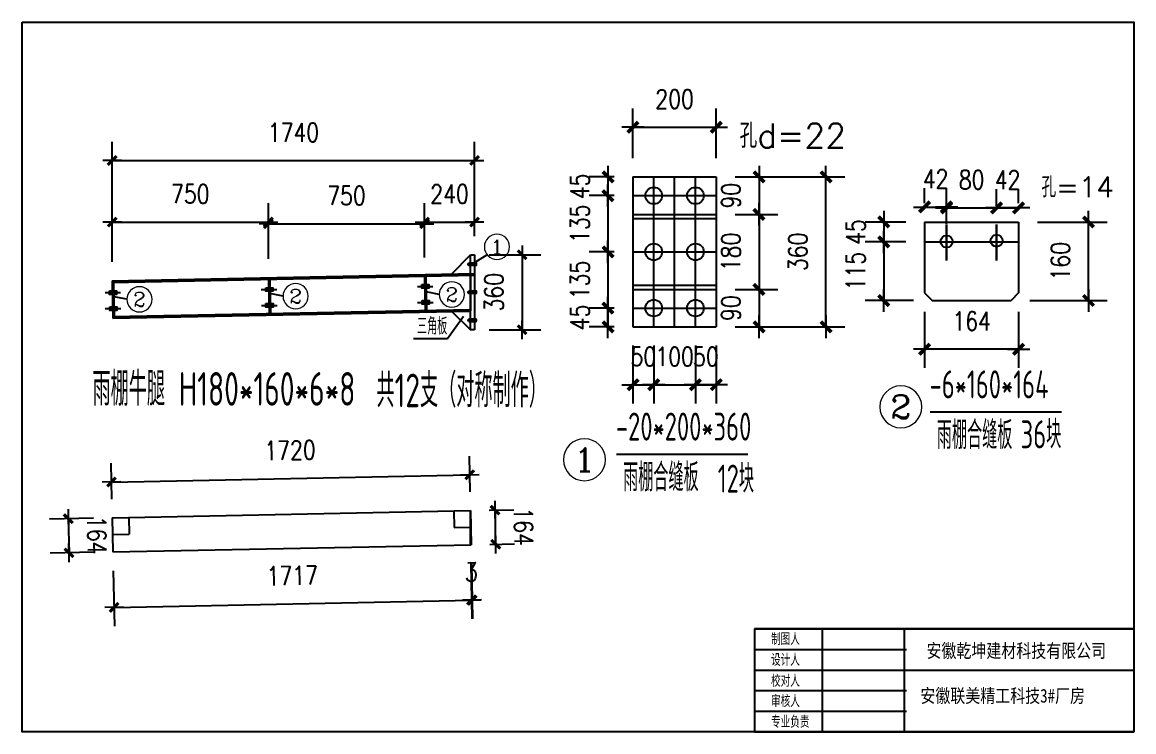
# Model space of a CAD drawing. Header units: millimetres. Extents: x 1471994 to 4527627, y -5186613 to -1927582.
# Drawn here: x 1512638 to 1517975, y -1997774 to -1994366 of the extents above; entities that cross this region are included whole.
import ezdxf
from ezdxf.enums import TextEntityAlignment as Align

# ---------------------------------------------------------------- set-up
doc = ezdxf.new("R2010")
doc.units = ezdxf.units.MM
doc.header["$LTSCALE"] = 1000
doc.header["$PDMODE"] = 34
doc.linetypes.add('CENTER', pattern=[50.8, 31.75, -6.35, 6.35, -6.35])
doc.layers.add('轴线层', color=1, linetype='CENTER', lineweight=15)
doc.layers.add('钢架', color=7, linetype='Continuous', lineweight=25)
doc.styles.add('COMPLEX', font='COMPLEX')
doc.styles.add('DIM_FONT', font='simplex.shx', dxfattribs={"width": 0.8, "bigfont": 'hztxt.shx'})
doc.styles.add('hz', font='gbenor.shx', dxfattribs={"width": 0.75, "height": 100, "bigfont": 'gbcbig.shx'})
doc.styles.get("Standard").update_dxf_attribs({"font": 'txt', "bigfont": 'gbcbig.shx'})
doc.styles.add('图框', font='')
doc.styles.get('图框').set_extended_font_data('SimSun')
doc.dimstyles.new('WGH(1)', dxfattribs={"dimscale": 1.2, "dimtxt": 100, "dimasz": 0.5, "dimexe": 75, "dimexo": 75, "dimgap": 75, "dimtad": 1, "dimdec": 0, "dimzin": 0, "dimdsep": 46, "dimtxsty": 'DIM_FONT', "dimblk1": '_DIMX', "dimblk2": '_DIMX', "dimsah": 1, "dimcen": 0.09, "dimclrd": 3, "dimclre": 3, "dimclrt": 7, "dimadec": 0, "dimazin": 0, "dimtfac": 1, "dimtdec": 0, "dimtix": 1, "dimtmove": 2, "dimatfit": 3, "dimldrblk": '_DIMX', "dimfxl": 1, "dimtolj": 1, "dimtzin": 0, "dimarcsym": 0})
doc.dimstyles.new('WGH(2)', dxfattribs={"dimscale": 1.2, "dimtxt": 100, "dimasz": 0.5, "dimexe": 75, "dimexo": 75, "dimgap": 75, "dimtad": 1, "dimdec": 0, "dimlfac": 0.5, "dimzin": 0, "dimdsep": 46, "dimtxsty": 'DIM_FONT', "dimblk1": '_DIMX', "dimblk2": '_DIMX', "dimsah": 1, "dimcen": 0.09, "dimclrd": 3, "dimclre": 3, "dimclrt": 7, "dimadec": 0, "dimazin": 0, "dimtfac": 1, "dimtdec": 0, "dimtix": 1, "dimtmove": 2, "dimatfit": 3, "dimldrblk": '_DIMX', "dimfxl": 1, "dimtolj": 1, "dimtzin": 0, "dimarcsym": 0})
doc.dimstyles.new('WGH(3)', dxfattribs={"dimscale": 1.2, "dimtxt": 100, "dimasz": 0.3, "dimexe": 75, "dimexo": 75, "dimgap": 75, "dimtad": 1, "dimdec": 0, "dimlfac": 0.333333, "dimzin": 0, "dimdsep": 46, "dimtxsty": 'DIM_FONT', "dimblk1": '_DIMX', "dimblk2": '_DIMX', "dimsah": 1, "dimcen": 0.09, "dimclrd": 3, "dimclre": 3, "dimclrt": 7, "dimazin": 0, "dimtfac": 1, "dimtdec": 0, "dimtix": 1, "dimtmove": 2, "dimatfit": 3, "dimldrblk": '_DIMX', "dimfxl": 1, "dimtolj": 1, "dimtzin": 0, "dimarcsym": 0})

# ---------------------------------------------------------------- blocks, each defined once
blk = doc.blocks.new('_DIMX')
blk.add_line((-150, 0), (150, 0))
at = {"const_width": 50}
blk.add_lwpolyline([(-70, -70), (70, 70)], dxfattribs=at)
blk = doc.blocks.new('*D1068')
at = {"color": 3, "lineweight": -2}
for p, q in [((1515480.8, -1995109.3), (1515360.8, -1995109.3)), ((1515450.8, -1995109), (1515450.8, -1995108.6)), ((1515450.8, -1995109.3), (1515450.8, -1995199.3)), ((1515480.8, -1995199.3), (1515360.8, -1995199.3)), ((1515450.8, -1995199.7), (1515450.8, -1995200))]:
    blk.add_line(p, q, dxfattribs=at)
at = {"layer": 'Defpoints', "color": 0}
for p in [(1515570.8, -1995109.3), (1515450.8, -1995199.3), (1515570.8, -1995199.3)]:
    blk.add_point(p, dxfattribs=at)
at = {"color": 3, "lineweight": -2, "xscale": 0.36, "yscale": 0.36, "zscale": 0.36}
for p, rotation in [((1515450.8, -1995109.3), 270), ((1515450.8, -1995199.3), 90)]:
    blk.add_blockref('_DIMX', p, dxfattribs=dict(at, rotation=rotation))
at = {"color": 7, "insert": (1515315.8, -1995154.3), "char_height": 90, "attachment_point": 5, "rotation": 90, "style": 'DIM_FONT'}
blk.add_mtext('\\A1;45', dxfattribs=at)
blk = doc.blocks.new('*D1069')
at = {"color": 3, "lineweight": -2}
for p, q in [((1515480.8, -1995199.3), (1515360.8, -1995199.3)), ((1515450.8, -1995199), (1515450.8, -1995198.6)), ((1515450.8, -1995199.3), (1515450.8, -1995469.3)), ((1515480.8, -1995469.3), (1515360.8, -1995469.3)), ((1515450.8, -1995469.7), (1515450.8, -1995470))]:
    blk.add_line(p, q, dxfattribs=at)
at = {"layer": 'Defpoints', "color": 0}
for p in [(1515570.8, -1995199.3), (1515450.8, -1995469.3), (1515570.8, -1995469.3)]:
    blk.add_point(p, dxfattribs=at)
at = {"color": 3, "lineweight": -2, "xscale": 0.36, "yscale": 0.36, "zscale": 0.36}
for p, rotation in [((1515450.8, -1995199.3), 270), ((1515450.8, -1995469.3), 90)]:
    blk.add_blockref('_DIMX', p, dxfattribs=dict(at, rotation=rotation))
at = {"color": 7, "insert": (1515315.8, -1995334.3), "char_height": 90, "attachment_point": 5, "rotation": 90, "style": 'DIM_FONT'}
blk.add_mtext('\\A1;135', dxfattribs=at)
blk = doc.blocks.new('*D1070')
at = {"color": 3, "lineweight": -2}
for p, q in [((1515480.8, -1995469.3), (1515360.8, -1995469.3)), ((1515450.8, -1995469), (1515450.8, -1995468.6)), ((1515450.8, -1995469.3), (1515450.8, -1995739.3)), ((1515480.8, -1995739.3), (1515360.8, -1995739.3)), ((1515450.8, -1995739.7), (1515450.8, -1995740))]:
    blk.add_line(p, q, dxfattribs=at)
at = {"layer": 'Defpoints', "color": 0}
for p in [(1515570.8, -1995469.3), (1515450.8, -1995739.3), (1515570.8, -1995739.3)]:
    blk.add_point(p, dxfattribs=at)
at = {"color": 3, "lineweight": -2, "xscale": 0.36, "yscale": 0.36, "zscale": 0.36}
for p, rotation in [((1515450.8, -1995469.3), 270), ((1515450.8, -1995739.3), 90)]:
    blk.add_blockref('_DIMX', p, dxfattribs=dict(at, rotation=rotation))
at = {"color": 7, "insert": (1515315.8, -1995604.3), "char_height": 90, "attachment_point": 5, "rotation": 90, "style": 'DIM_FONT'}
blk.add_mtext('\\A1;135', dxfattribs=at)
blk = doc.blocks.new('*D1071')
at = {"color": 3, "lineweight": -2}
for p, q in [((1515480.8, -1995739.3), (1515360.8, -1995739.3)), ((1515450.8, -1995739), (1515450.8, -1995738.6)), ((1515450.8, -1995739.3), (1515450.8, -1995829.3)), ((1515480.8, -1995829.3), (1515360.8, -1995829.3)), ((1515450.8, -1995829.7), (1515450.8, -1995830))]:
    blk.add_line(p, q, dxfattribs=at)
at = {"layer": 'Defpoints', "color": 0}
for p in [(1515570.8, -1995739.3), (1515450.8, -1995829.3), (1515570.8, -1995829.3)]:
    blk.add_point(p, dxfattribs=at)
at = {"color": 3, "lineweight": -2, "xscale": 0.36, "yscale": 0.36, "zscale": 0.36}
for p, rotation in [((1515450.8, -1995739.3), 270), ((1515450.8, -1995829.3), 90)]:
    blk.add_blockref('_DIMX', p, dxfattribs=dict(at, rotation=rotation))
at = {"color": 7, "insert": (1515315.8, -1995784.3), "char_height": 90, "attachment_point": 5, "rotation": 90, "style": 'DIM_FONT'}
blk.add_mtext('\\A1;45', dxfattribs=at)
blk = doc.blocks.new('*D1072')
at = {"color": 3, "lineweight": -2}
for p, q in [((1516060.8, -1995109.3), (1516266, -1995109.3)), ((1516176, -1995109), (1516176, -1995108.6)), ((1516176, -1995109.3), (1516176, -1995289.3)), ((1516060.8, -1995289.3), (1516266, -1995289.3)), ((1516176, -1995289.7), (1516176, -1995290))]:
    blk.add_line(p, q, dxfattribs=at)
at = {"layer": 'Defpoints', "color": 0}
for p in [(1515970.8, -1995109.3), (1515970.8, -1995289.3), (1516176, -1995289.3)]:
    blk.add_point(p, dxfattribs=at)
at = {"color": 3, "lineweight": -2, "xscale": 0.36, "yscale": 0.36, "zscale": 0.36}
for p, rotation in [((1516176, -1995109.3), 270), ((1516176, -1995289.3), 90)]:
    blk.add_blockref('_DIMX', p, dxfattribs=dict(at, rotation=rotation))
at = {"color": 7, "insert": (1516041, -1995199.3), "char_height": 90, "attachment_point": 5, "rotation": 90, "style": 'DIM_FONT'}
blk.add_mtext('\\A1;90', dxfattribs=at)
blk = doc.blocks.new('*D1073')
at = {"color": 3, "lineweight": -2}
for p, q in [((1516060.8, -1995289.3), (1516266, -1995289.3)), ((1516176, -1995289.7), (1516176, -1995649)), ((1516060.8, -1995649.3), (1516266, -1995649.3))]:
    blk.add_line(p, q, dxfattribs=at)
at = {"layer": 'Defpoints', "color": 0}
for p in [(1515970.8, -1995289.3), (1515970.8, -1995649.3), (1516176, -1995649.3)]:
    blk.add_point(p, dxfattribs=at)
at = {"color": 3, "lineweight": -2, "xscale": 0.36, "yscale": 0.36, "zscale": 0.36}
for p, rotation in [((1516176, -1995289.3), 90), ((1516176, -1995649.3), 270)]:
    blk.add_blockref('_DIMX', p, dxfattribs=dict(at, rotation=rotation))
at = {"color": 7, "insert": (1516041, -1995469.3), "char_height": 90, "attachment_point": 5, "rotation": 90, "style": 'DIM_FONT'}
blk.add_mtext('\\A1;180', dxfattribs=at)
blk = doc.blocks.new('*D1074')
at = {"color": 3, "lineweight": -2}
for p, q in [((1516060.8, -1995649.3), (1516266, -1995649.3)), ((1516176, -1995649), (1516176, -1995648.6)), ((1516176, -1995649.3), (1516176, -1995829.3)), ((1516060.8, -1995829.3), (1516266, -1995829.3)), ((1516176, -1995829.7), (1516176, -1995830))]:
    blk.add_line(p, q, dxfattribs=at)
at = {"layer": 'Defpoints', "color": 0}
for p in [(1515970.8, -1995649.3), (1515970.8, -1995829.3), (1516176, -1995829.3)]:
    blk.add_point(p, dxfattribs=at)
at = {"color": 3, "lineweight": -2, "xscale": 0.36, "yscale": 0.36, "zscale": 0.36}
for p, rotation in [((1516176, -1995649.3), 270), ((1516176, -1995829.3), 90)]:
    blk.add_blockref('_DIMX', p, dxfattribs=dict(at, rotation=rotation))
at = {"color": 7, "insert": (1516041, -1995739.3), "char_height": 90, "attachment_point": 5, "rotation": 90, "style": 'DIM_FONT'}
blk.add_mtext('\\A1;90', dxfattribs=at)
blk = doc.blocks.new('*D1075')
at = {"color": 3, "lineweight": -2}
for p, q in [((1516060.8, -1995109.3), (1516587.6, -1995109.3)), ((1516497.6, -1995829), (1516497.6, -1995109.7)), ((1516060.8, -1995829.3), (1516587.6, -1995829.3))]:
    blk.add_line(p, q, dxfattribs=at)
at = {"layer": 'Defpoints', "color": 0}
for p in [(1515970.8, -1995109.3), (1516497.6, -1995109.3), (1515970.8, -1995829.3)]:
    blk.add_point(p, dxfattribs=at)
at = {"color": 3, "lineweight": -2, "xscale": 0.36, "yscale": 0.36, "zscale": 0.36}
for p, rotation in [((1516497.6, -1995109.3), 90), ((1516497.6, -1995829.3), 270)]:
    blk.add_blockref('_DIMX', p, dxfattribs=dict(at, rotation=rotation))
at = {"color": 7, "insert": (1516362.6, -1995469.3), "char_height": 90, "attachment_point": 5, "rotation": 90, "style": 'DIM_FONT'}
blk.add_mtext('\\A1;360', dxfattribs=at)
blk = doc.blocks.new('*D1076')
at = {"color": 3, "lineweight": -2}
for p, q in [((1515570.8, -1995019.3), (1515570.8, -1994780.8)), ((1515970.8, -1995019.3), (1515970.8, -1994780.8)), ((1515571.1, -1994870.8), (1515970.4, -1994870.8))]:
    blk.add_line(p, q, dxfattribs=at)
at = {"layer": 'Defpoints', "color": 0}
for p in [(1515970.8, -1994870.8), (1515570.8, -1995109.3), (1515970.8, -1995109.3)]:
    blk.add_point(p, dxfattribs=at)
at = {"color": 3, "lineweight": -2, "xscale": 0.36, "yscale": 0.36, "zscale": 0.36, "rotation": 180}
blk.add_blockref('_DIMX', (1515570.8, -1994870.8), dxfattribs=at)
at = {"color": 3, "lineweight": -2, "xscale": 0.36, "yscale": 0.36, "zscale": 0.36}
blk.add_blockref('_DIMX', (1515970.8, -1994870.8), dxfattribs=at)
at = {"color": 7, "insert": (1515770.8, -1994735.8), "char_height": 90, "attachment_point": 5, "style": 'DIM_FONT'}
blk.add_mtext('\\A1;200', dxfattribs=at)
blk = doc.blocks.new('*D1077')
at = {"color": 3, "lineweight": -2}
for p, q in [((1515570.8, -1995919.3), (1515570.8, -1996197.2)), ((1515670.8, -1995919.3), (1515670.8, -1996197.2)), ((1515570.4, -1996107.2), (1515570, -1996107.2)), ((1515570.8, -1996107.2), (1515670.8, -1996107.2)), ((1515671.1, -1996107.2), (1515671.5, -1996107.2))]:
    blk.add_line(p, q, dxfattribs=at)
at = {"layer": 'Defpoints', "color": 0}
for p in [(1515570.8, -1995829.3), (1515670.8, -1995829.3), (1515670.8, -1996107.2)]:
    blk.add_point(p, dxfattribs=at)
at = {"color": 3, "lineweight": -2, "xscale": 0.36, "yscale": 0.36, "zscale": 0.36}
blk.add_blockref('_DIMX', (1515570.8, -1996107.2), dxfattribs=at)
at = {"color": 3, "lineweight": -2, "xscale": 0.36, "yscale": 0.36, "zscale": 0.36, "rotation": 180}
blk.add_blockref('_DIMX', (1515670.8, -1996107.2), dxfattribs=at)
at = {"color": 7, "insert": (1515620.8, -1995972.2), "char_height": 90, "attachment_point": 5, "style": 'DIM_FONT'}
blk.add_mtext('\\A1;50', dxfattribs=at)
blk = doc.blocks.new('*D1078')
at = {"color": 3, "lineweight": -2}
for p, q in [((1515670.8, -1995919.3), (1515670.8, -1996197.2)), ((1515870.8, -1995919.3), (1515870.8, -1996197.2)), ((1515670.4, -1996107.2), (1515670, -1996107.2)), ((1515670.8, -1996107.2), (1515870.8, -1996107.2)), ((1515871.1, -1996107.2), (1515871.5, -1996107.2))]:
    blk.add_line(p, q, dxfattribs=at)
at = {"layer": 'Defpoints', "color": 0}
for p in [(1515670.8, -1995829.3), (1515870.8, -1995829.3), (1515870.8, -1996107.2)]:
    blk.add_point(p, dxfattribs=at)
at = {"color": 3, "lineweight": -2, "xscale": 0.36, "yscale": 0.36, "zscale": 0.36}
blk.add_blockref('_DIMX', (1515670.8, -1996107.2), dxfattribs=at)
at = {"color": 3, "lineweight": -2, "xscale": 0.36, "yscale": 0.36, "zscale": 0.36, "rotation": 180}
blk.add_blockref('_DIMX', (1515870.8, -1996107.2), dxfattribs=at)
at = {"color": 7, "insert": (1515770.8, -1995972.2), "char_height": 90, "attachment_point": 5, "style": 'DIM_FONT'}
blk.add_mtext('\\A1;100', dxfattribs=at)
blk = doc.blocks.new('*D1079')
at = {"color": 3, "lineweight": -2}
for p, q in [((1515870.8, -1995919.3), (1515870.8, -1996197.2)), ((1515970.8, -1995919.3), (1515970.8, -1996197.2)), ((1515870.4, -1996107.2), (1515870, -1996107.2)), ((1515870.8, -1996107.2), (1515970.8, -1996107.2)), ((1515971.1, -1996107.2), (1515971.5, -1996107.2))]:
    blk.add_line(p, q, dxfattribs=at)
at = {"layer": 'Defpoints', "color": 0}
for p in [(1515870.8, -1995829.3), (1515970.8, -1995829.3), (1515970.8, -1996107.2)]:
    blk.add_point(p, dxfattribs=at)
at = {"color": 3, "lineweight": -2, "xscale": 0.36, "yscale": 0.36, "zscale": 0.36}
blk.add_blockref('_DIMX', (1515870.8, -1996107.2), dxfattribs=at)
at = {"color": 3, "lineweight": -2, "xscale": 0.36, "yscale": 0.36, "zscale": 0.36, "rotation": 180}
blk.add_blockref('_DIMX', (1515970.8, -1996107.2), dxfattribs=at)
at = {"color": 7, "insert": (1515920.8, -1995972.2), "char_height": 90, "attachment_point": 5, "style": 'DIM_FONT'}
blk.add_mtext('\\A1;50', dxfattribs=at)
blk = doc.blocks.new('*D1080')
at = {"color": 3, "lineweight": -2}
for p, q in [((1513070.4, -1995517.8), (1513070.4, -1994940.4)), ((1514810.4, -1995393.2), (1514810.4, -1994940.4)), ((1513070.7, -1995030.4), (1514810.1, -1995030.4))]:
    blk.add_line(p, q, dxfattribs=at)
at = {"layer": 'Defpoints', "color": 0}
for p in [(1514810.4, -1995030.4), (1514810.4, -1995483.2), (1513070.4, -1995607.8)]:
    blk.add_point(p, dxfattribs=at)
at = {"color": 3, "lineweight": -2, "xscale": 0.3, "yscale": 0.3, "zscale": 0.3, "rotation": 180}
blk.add_blockref('_DIMX', (1513070.4, -1995030.4), dxfattribs=at)
at = {"color": 3, "lineweight": -2, "xscale": 0.3, "yscale": 0.3, "zscale": 0.3}
blk.add_blockref('_DIMX', (1514810.4, -1995030.4), dxfattribs=at)
at = {"color": 7, "insert": (1513940.4, -1994895.4), "char_height": 90, "attachment_point": 5, "style": 'DIM_FONT'}
blk.add_mtext('\\A1;1740', dxfattribs=at)
blk = doc.blocks.new('*D1081')
at = {"color": 3, "lineweight": -2}
for p, q in [((1513070.4, -1995517.8), (1513070.4, -1995236.1)), ((1513820.2, -1995502.8), (1513820.2, -1995236.1)), ((1513070.7, -1995326.1), (1513819.9, -1995326.1))]:
    blk.add_line(p, q, dxfattribs=at)
at = {"layer": 'Defpoints', "color": 0}
for p in [(1513820.2, -1995326.1), (1513070.4, -1995607.8), (1513820.2, -1995592.8)]:
    blk.add_point(p, dxfattribs=at)
at = {"color": 3, "lineweight": -2, "xscale": 0.3, "yscale": 0.3, "zscale": 0.3, "rotation": 180}
blk.add_blockref('_DIMX', (1513070.4, -1995326.1), dxfattribs=at)
at = {"color": 3, "lineweight": -2, "xscale": 0.3, "yscale": 0.3, "zscale": 0.3}
blk.add_blockref('_DIMX', (1513820.2, -1995326.1), dxfattribs=at)
at = {"color": 7, "insert": (1513445.3, -1995191.1), "char_height": 90, "attachment_point": 5, "style": 'DIM_FONT'}
blk.add_mtext('\\A1;750', dxfattribs=at)
blk = doc.blocks.new('*D1082')
at = {"color": 3, "lineweight": -2}
for p, q in [((1513820.2, -1995502.8), (1513820.2, -1995244.1)), ((1514570.2, -1995495.7), (1514570.2, -1995244.1)), ((1513820.5, -1995334.1), (1514569.9, -1995334.1))]:
    blk.add_line(p, q, dxfattribs=at)
at = {"layer": 'Defpoints', "color": 0}
for p in [(1514570.2, -1995334.1), (1513820.2, -1995592.8), (1514570.2, -1995585.7)]:
    blk.add_point(p, dxfattribs=at)
at = {"color": 3, "lineweight": -2, "xscale": 0.3, "yscale": 0.3, "zscale": 0.3, "rotation": 180}
blk.add_blockref('_DIMX', (1513820.2, -1995334.1), dxfattribs=at)
at = {"color": 3, "lineweight": -2, "xscale": 0.3, "yscale": 0.3, "zscale": 0.3}
blk.add_blockref('_DIMX', (1514570.2, -1995334.1), dxfattribs=at)
at = {"color": 7, "insert": (1514195.2, -1995199.1), "char_height": 90, "attachment_point": 5, "style": 'DIM_FONT'}
blk.add_mtext('\\A1;750', dxfattribs=at)
blk = doc.blocks.new('*D1083')
at = {"color": 3, "lineweight": -2}
for p, q in [((1514570.2, -1995495.7), (1514570.2, -1995236.1)), ((1514810.4, -1995393.2), (1514810.4, -1995236.1)), ((1514569.9, -1995326.1), (1514569.6, -1995326.1)), ((1514570.2, -1995326.1), (1514810.4, -1995326.1)), ((1514810.7, -1995326.1), (1514811, -1995326.1))]:
    blk.add_line(p, q, dxfattribs=at)
at = {"layer": 'Defpoints', "color": 0}
for p in [(1514810.4, -1995326.1), (1514810.4, -1995483.2), (1514570.2, -1995585.7)]:
    blk.add_point(p, dxfattribs=at)
at = {"color": 3, "lineweight": -2, "xscale": 0.3, "yscale": 0.3, "zscale": 0.3}
blk.add_blockref('_DIMX', (1514570.2, -1995326.1), dxfattribs=at)
at = {"color": 3, "lineweight": -2, "xscale": 0.3, "yscale": 0.3, "zscale": 0.3, "rotation": 180}
blk.add_blockref('_DIMX', (1514810.4, -1995326.1), dxfattribs=at)
at = {"color": 7, "insert": (1514690.3, -1995191.1), "char_height": 90, "attachment_point": 5, "style": 'DIM_FONT'}
blk.add_mtext('\\A1;240', dxfattribs=at)
blk = doc.blocks.new('*D1084')
at = {"color": 3, "lineweight": -2}
for p, q in [((1514880.4, -1995483.2), (1515128.2, -1995483.2)), ((1515038.2, -1995482.9), (1515038.2, -1995482.6)), ((1515038.2, -1995483.2), (1515038.2, -1995843.2)), ((1514880.4, -1995843.2), (1515128.2, -1995843.2)), ((1515038.2, -1995843.5), (1515038.2, -1995843.8))]:
    blk.add_line(p, q, dxfattribs=at)
at = {"layer": 'Defpoints', "color": 0}
for p in [(1514790.4, -1995483.2), (1514790.4, -1995843.2), (1515038.2, -1995843.2)]:
    blk.add_point(p, dxfattribs=at)
at = {"color": 3, "lineweight": -2, "xscale": 0.3, "yscale": 0.3, "zscale": 0.3}
for p, rotation in [((1515038.2, -1995483.2), 270), ((1515038.2, -1995843.2), 90)]:
    blk.add_blockref('_DIMX', p, dxfattribs=dict(at, rotation=rotation))
at = {"color": 7, "insert": (1514903.2, -1995663.2), "char_height": 90, "attachment_point": 5, "rotation": 90, "style": 'DIM_FONT'}
blk.add_mtext('\\A1;360', dxfattribs=at)
blk = doc.blocks.new('轴线标号')
at = {"lineweight": 13}
blk.add_circle((0, 0), 0.5, dxfattribs=at)
at = {"layer": '钢架', "lineweight": 13, "style": 'COMPLEX', "width": 1.041667}
blk.add_attdef('A', text='', height=0.56, dxfattribs=at).set_placement((-0.25, -0.28), (0.25, -0.28), align=Align.FIT)
blk = doc.blocks.new('*D1087')
at = {"color": 3, "lineweight": -2}
for p, q in [((1517512.4, -1995325.8), (1517848, -1995325.8)), ((1517758, -1995702.2), (1517758, -1995326.1)), ((1517476.4, -1995702.6), (1517848, -1995702.6))]:
    blk.add_line(p, q, dxfattribs=at)
at = {"layer": 'Defpoints', "color": 0}
for p in [(1517422.4, -1995325.8), (1517758, -1995325.8), (1517386.4, -1995702.6)]:
    blk.add_point(p, dxfattribs=at)
at = {"color": 3, "lineweight": -2, "xscale": 0.36, "yscale": 0.36, "zscale": 0.36}
for p, rotation in [((1517758, -1995325.8), 90), ((1517758, -1995702.6), 270)]:
    blk.add_blockref('_DIMX', p, dxfattribs=dict(at, rotation=rotation))
at = {"color": 7, "lineweight": -3, "insert": (1517623, -1995514.2), "char_height": 90, "attachment_point": 5, "rotation": 90, "style": 'DIM_FONT'}
blk.add_mtext('\\A1;160', dxfattribs=at)
blk = doc.blocks.new('*D1088')
at = {"color": 3, "lineweight": -2}
for p, q in [((1516881.2, -1995325.8), (1516685, -1995325.8)), ((1516775, -1995325.4), (1516775, -1995325.1)), ((1516775, -1995325.8), (1516775, -1995421.8)), ((1516881.2, -1995421.8), (1516685, -1995421.8)), ((1516775, -1995422.1), (1516775, -1995422.5))]:
    blk.add_line(p, q, dxfattribs=at)
at = {"layer": 'Defpoints', "color": 0}
for p in [(1516971.2, -1995325.8), (1516775, -1995421.8), (1516971.2, -1995421.8)]:
    blk.add_point(p, dxfattribs=at)
at = {"color": 3, "lineweight": -2, "xscale": 0.36, "yscale": 0.36, "zscale": 0.36}
for p, rotation in [((1516775, -1995325.8), 270), ((1516775, -1995421.8), 90)]:
    blk.add_blockref('_DIMX', p, dxfattribs=dict(at, rotation=rotation))
at = {"color": 7, "lineweight": -3, "insert": (1516640, -1995373.8), "char_height": 90, "attachment_point": 5, "rotation": 90, "style": 'DIM_FONT'}
blk.add_mtext('\\A1;45', dxfattribs=at)
blk = doc.blocks.new('*D1085')
at = {"color": 3, "lineweight": -2}
for p, q in [((1516971.2, -1995235.8), (1516971.2, -1995163.8)), ((1517076.8, -1995334.2), (1517076.8, -1995163.8)), ((1516970.9, -1995253.8), (1516970.5, -1995253.8)), ((1516971.2, -1995253.8), (1517076.8, -1995253.8)), ((1517077.2, -1995253.8), (1517077.5, -1995253.8))]:
    blk.add_line(p, q, dxfattribs=at)
at = {"layer": 'Defpoints', "color": 0}
for p in [(1517076.8, -1995253.8), (1516971.2, -1995325.8), (1517076.8, -1995424.2)]:
    blk.add_point(p, dxfattribs=at)
at = {"color": 3, "lineweight": -2, "xscale": 0.36, "yscale": 0.36, "zscale": 0.36}
blk.add_blockref('_DIMX', (1516971.2, -1995253.8), dxfattribs=at)
at = {"color": 3, "lineweight": -2, "xscale": 0.36, "yscale": 0.36, "zscale": 0.36, "rotation": 180}
blk.add_blockref('_DIMX', (1517076.8, -1995253.8), dxfattribs=at)
at = {"color": 7, "lineweight": -3, "insert": (1517024, -1995118.8), "char_height": 90, "attachment_point": 5, "style": 'DIM_FONT'}
blk.add_mtext('\\A1;42', dxfattribs=at)
blk = doc.blocks.new('*D1089')
at = {"color": 3, "lineweight": -2}
for p, q in [((1516881.2, -1995421.8), (1516685, -1995421.8)), ((1516775, -1995421.4), (1516775, -1995421.1)), ((1516775, -1995421.8), (1516775, -1995702.6)), ((1516917.2, -1995702.6), (1516685, -1995702.6)), ((1516775, -1995702.9), (1516775, -1995703.3))]:
    blk.add_line(p, q, dxfattribs=at)
at = {"layer": 'Defpoints', "color": 0}
for p in [(1516971.2, -1995421.8), (1516775, -1995702.6), (1517007.2, -1995702.6)]:
    blk.add_point(p, dxfattribs=at)
at = {"color": 3, "lineweight": -2, "xscale": 0.36, "yscale": 0.36, "zscale": 0.36}
for p, rotation in [((1516775, -1995421.8), 270), ((1516775, -1995702.6), 90)]:
    blk.add_blockref('_DIMX', p, dxfattribs=dict(at, rotation=rotation))
at = {"color": 7, "lineweight": -3, "insert": (1516640, -1995562.2), "char_height": 90, "attachment_point": 5, "rotation": 90, "style": 'DIM_FONT'}
blk.add_mtext('\\A1;115', dxfattribs=at)
blk = doc.blocks.new('*D1086')
at = {"color": 3, "lineweight": -2}
for p, q in [((1516971.2, -1995756.6), (1516971.2, -1996026.6)), ((1517422.4, -1995756.6), (1517422.4, -1996026.6)), ((1517422.1, -1995936.6), (1516971.6, -1995936.6))]:
    blk.add_line(p, q, dxfattribs=at)
at = {"layer": 'Defpoints', "color": 0}
for p in [(1516971.2, -1995666.6), (1517422.4, -1995666.6), (1516971.2, -1995936.6)]:
    blk.add_point(p, dxfattribs=at)
at = {"color": 3, "lineweight": -2, "xscale": 0.36, "yscale": 0.36, "zscale": 0.36, "rotation": 180}
blk.add_blockref('_DIMX', (1516971.2, -1995936.6), dxfattribs=at)
at = {"color": 3, "lineweight": -2, "xscale": 0.36, "yscale": 0.36, "zscale": 0.36}
blk.add_blockref('_DIMX', (1517422.4, -1995936.6), dxfattribs=at)
at = {"color": 7, "lineweight": -3, "insert": (1517196.8, -1995801.6), "char_height": 90, "attachment_point": 5, "style": 'DIM_FONT'}
blk.add_mtext('\\A1;164', dxfattribs=at)
blk = doc.blocks.new('*D1090')
at = {"color": 3, "lineweight": -2}
for p, q in [((1517076.8, -1995235.8), (1517076.8, -1995167.9)), ((1517316.8, -1995247.8), (1517316.8, -1995167.9)), ((1517076.5, -1995257.9), (1517076.1, -1995257.9)), ((1517076.8, -1995257.9), (1517316.8, -1995257.9)), ((1517317.2, -1995257.9), (1517317.5, -1995257.9))]:
    blk.add_line(p, q, dxfattribs=at)
at = {"layer": 'Defpoints', "color": 0}
for p in [(1517316.8, -1995257.9), (1517076.8, -1995325.8), (1517316.8, -1995337.8)]:
    blk.add_point(p, dxfattribs=at)
at = {"color": 3, "lineweight": -2, "xscale": 0.36, "yscale": 0.36, "zscale": 0.36}
blk.add_blockref('_DIMX', (1517076.8, -1995257.9), dxfattribs=at)
at = {"color": 3, "lineweight": -2, "xscale": 0.36, "yscale": 0.36, "zscale": 0.36, "rotation": 180}
blk.add_blockref('_DIMX', (1517316.8, -1995257.9), dxfattribs=at)
at = {"color": 7, "lineweight": -3, "insert": (1517196.8, -1995122.9), "char_height": 90, "attachment_point": 5, "style": 'DIM_FONT'}
blk.add_mtext('\\A1;80', dxfattribs=at)
blk = doc.blocks.new('*D1091')
at = {"color": 3, "lineweight": -2}
for p, q in [((1517316.8, -1995247.8), (1517316.8, -1995167.9)), ((1517422.4, -1995235.8), (1517422.4, -1995167.9)), ((1517316.5, -1995257.9), (1517316.1, -1995257.9)), ((1517316.8, -1995257.9), (1517422.4, -1995257.9)), ((1517422.8, -1995257.9), (1517423.1, -1995257.9))]:
    blk.add_line(p, q, dxfattribs=at)
at = {"layer": 'Defpoints', "color": 0}
for p in [(1517422.4, -1995257.9), (1517316.8, -1995337.8), (1517422.4, -1995325.8)]:
    blk.add_point(p, dxfattribs=at)
at = {"color": 3, "lineweight": -2, "xscale": 0.36, "yscale": 0.36, "zscale": 0.36}
blk.add_blockref('_DIMX', (1517316.8, -1995257.9), dxfattribs=at)
at = {"color": 3, "lineweight": -2, "xscale": 0.36, "yscale": 0.36, "zscale": 0.36, "rotation": 180}
blk.add_blockref('_DIMX', (1517422.4, -1995257.9), dxfattribs=at)
at = {"color": 7, "lineweight": -3, "insert": (1517369.6, -1995122.9), "char_height": 90, "attachment_point": 5, "style": 'DIM_FONT'}
blk.add_mtext('\\A1;42', dxfattribs=at)
blk = doc.blocks.new('*D1092')
at = {"color": 3, "lineweight": -2}
for p, q in [((1514880.4, -1996709.8), (1514998.6, -1996707.4)), ((1514908.6, -1996709), (1514908.6, -1996708.7)), ((1514911.9, -1996873.2), (1514908.6, -1996709.3)), ((1514883.7, -1996873.8), (1515001.9, -1996871.4)), ((1514911.9, -1996873.5), (1514911.9, -1996873.8))]:
    blk.add_line(p, q, dxfattribs=at)
at = {"layer": 'Defpoints', "color": 0}
for p in [(1514790.4, -1996711.6), (1514908.6, -1996709.3), (1514793.7, -1996875.6)]:
    blk.add_point(p, dxfattribs=at)
at = {"color": 3, "lineweight": -2, "xscale": 0.3, "yscale": 0.3, "zscale": 0.3}
for p, rotation in [((1514908.6, -1996709.3), 271.1523459116058), ((1514911.9, -1996873.2), 91.15234591160588)]:
    blk.add_blockref('_DIMX', p, dxfattribs=dict(at, rotation=rotation))
at = {"color": 7, "insert": (1515045.2, -1996788.5), "char_height": 90, "attachment_point": 5, "rotation": 271.1523, "style": 'DIM_FONT'}
blk.add_mtext('\\A1;164', dxfattribs=at)
blk = doc.blocks.new('*D1093')
at = {"color": 3, "lineweight": -2}
for p, q in [((1512980.6, -1996748), (1512769.6, -1996752.3)), ((1512859.6, -1996750.2), (1512859.6, -1996749.9)), ((1512859.6, -1996750.5), (1512862.9, -1996914.4)), ((1512983.9, -1996912), (1512772.9, -1996916.2)), ((1512862.9, -1996914.7), (1512862.9, -1996915))]:
    blk.add_line(p, q, dxfattribs=at)
at = {"layer": 'Defpoints', "color": 0}
for p in [(1513070.5, -1996746.2), (1512862.9, -1996914.4), (1513073.8, -1996910.2)]:
    blk.add_point(p, dxfattribs=at)
at = {"color": 3, "lineweight": -2, "xscale": 0.3, "yscale": 0.3, "zscale": 0.3}
for p, rotation in [((1512859.6, -1996750.5), 271.1523459116058), ((1512862.9, -1996914.4), 91.15234591160588)]:
    blk.add_blockref('_DIMX', p, dxfattribs=dict(at, rotation=rotation))
at = {"color": 7, "insert": (1512996.2, -1996829.7), "char_height": 90, "attachment_point": 5, "rotation": 271.1523, "style": 'DIM_FONT'}
blk.add_mtext('\\A1;164', dxfattribs=at)
blk = doc.blocks.new('*D1094')
at = {"color": 3, "lineweight": -2}
for p, q in [((1514788.6, -1996621.7), (1514785.1, -1996449.7)), ((1513068.7, -1996656.2), (1513065.3, -1996484.3)), ((1513067.4, -1996574.3), (1514786.6, -1996539.7))]:
    blk.add_line(p, q, dxfattribs=at)
at = {"layer": 'Defpoints', "color": 0}
for p in [(1514786.9, -1996539.7), (1514790.4, -1996711.6), (1513070.5, -1996746.2)]:
    blk.add_point(p, dxfattribs=at)
at = {"color": 3, "lineweight": -2, "xscale": 0.3, "yscale": 0.3, "zscale": 0.3}
for p, rotation in [((1514786.9, -1996539.7), 1.152345911565358), ((1513067.1, -1996574.3), 181.1523459115653)]:
    blk.add_blockref('_DIMX', p, dxfattribs=dict(at, rotation=rotation))
at = {"color": 7, "insert": (1513924.3, -1996422), "char_height": 90, "attachment_point": 5, "rotation": 1.1523, "style": 'DIM_FONT'}
blk.add_mtext('\\A1;1720', dxfattribs=at)
blk = doc.blocks.new('*D1095')
at = {"color": 3, "lineweight": -2}
for p, q in [((1514792.2, -1996965.6), (1514797.5, -1997231.6)), ((1513075.7, -1997000.2), (1513081, -1997266.2)), ((1513079.5, -1997176.2), (1514795.4, -1997141.6))]:
    blk.add_line(p, q, dxfattribs=at)
at = {"layer": 'Defpoints', "color": 0}
for p in [(1514790.4, -1996875.7), (1513073.8, -1996910.2), (1514795.7, -1997141.6)]:
    blk.add_point(p, dxfattribs=at)
at = {"color": 3, "lineweight": -2, "xscale": 0.3, "yscale": 0.3, "zscale": 0.3}
for p, rotation in [((1513079.2, -1997176.2), 181.1523459115472), ((1514795.7, -1997141.6), 1.152345911547152)]:
    blk.add_blockref('_DIMX', p, dxfattribs=dict(at, rotation=rotation))
at = {"color": 7, "insert": (1513934.8, -1997023.9), "char_height": 90, "attachment_point": 5, "rotation": 1.1523, "style": 'DIM_FONT'}
blk.add_mtext('\\A1;1717', dxfattribs=at)
blk = doc.blocks.new('*D1096')
at = {"color": 3, "lineweight": -2}
for p, q in [((1514792.2, -1996965.6), (1514797.5, -1997231.6)), ((1514795.5, -1996965.6), (1514800.8, -1997231.6)), ((1514795.4, -1997141.6), (1514795.1, -1997141.7)), ((1514795.7, -1997141.6), (1514799, -1997141.6)), ((1514799.3, -1997141.6), (1514799.6, -1997141.6))]:
    blk.add_line(p, q, dxfattribs=at)
at = {"layer": 'Defpoints', "color": 0}
for p in [(1514790.4, -1996875.7), (1514793.7, -1996875.6), (1514799, -1997141.6)]:
    blk.add_point(p, dxfattribs=at)
at = {"color": 3, "lineweight": -2, "xscale": 0.3, "yscale": 0.3, "zscale": 0.3}
for p, rotation in [((1514795.7, -1997141.6), 1.152345911547119), ((1514799, -1997141.6), 181.1523459115472)]:
    blk.add_blockref('_DIMX', p, dxfattribs=dict(at, rotation=rotation))
at = {"color": 7, "insert": (1514794.7, -1997006.6), "char_height": 90, "attachment_point": 5, "rotation": 1.1523, "style": 'DIM_FONT'}
blk.add_mtext('\\A1;3', dxfattribs=at)

msp = doc.modelspace()

# ---------------------------------------------------------------- linework, layer by layer
for p, q in [((1515570.8, -1995109.3), (1515570.8, -1995829.3)), ((1515570.8, -1995109.3), (1515970.8, -1995109.3)), ((1515670.8, -1995829.3), (1515670.8, -1995109.3)), ((1515770.8, -1995829.3), (1515770.8, -1995109.3)), ((1515870.8, -1995829.3), (1515870.8, -1995109.3)), ((1515970.8, -1995109.3), (1515970.8, -1995829.3)), ((1515570.8, -1995199.3), (1515970.8, -1995199.3)), ((1515570.8, -1995289.3), (1515970.8, -1995289.3)), ((1515570.8, -1995309.3), (1515970.8, -1995309.3)), ((1514700.4, -1995575.1), (1514790.4, -1995483.2)), ((1514790.4, -1995573.2), (1514790.4, -1995483.2)), ((1514790.4, -1995483.2), (1514810.4, -1995483.2)), ((1514790.4, -1995843.2), (1514790.4, -1995483.2)), ((1514870.4, -1995482.7), (1514798.4, -1995528.2)), ((1514810.4, -1995483.2), (1514810.4, -1995843.2)), ((1515570.8, -1995469.3), (1515970.8, -1995469.3)), ((1514774.3, -1995528.2), (1514822.6, -1995528.2)), ((1513070.4, -1995607.8), (1514810.4, -1995572.8)), ((1513070.4, -1995607.8), (1513074, -1995787.8)), ((1513070.5, -1995615.8), (1514810.5, -1995580.8)), ((1513820.4, -1995600.8), (1513823.7, -1995764.7)), ((1513826.4, -1995600.6), (1513829.7, -1995764.6)), ((1514570.2, -1995585.7), (1514573.5, -1995749.6)), ((1514576.2, -1995585.6), (1514579.5, -1995749.5)), ((1514790.4, -1995572.8), (1514790.4, -1995752.8)), ((1514810.4, -1995572.8), (1514810.4, -1995752.8)), ((1513076.5, -1995615.7), (1513079.8, -1995779.7)), ((1513785.7, -1995650), (1513860.4, -1995650)), ((1514535.5, -1995634.9), (1514610.3, -1995634.9)), ((1514640.5, -1995673.4), (1514577.8, -1995660.9)), ((1514774.3, -1995663.2), (1514822.6, -1995663.2)), ((1515570.8, -1995629.3), (1515970.8, -1995629.3)), ((1515570.8, -1995649.3), (1515970.8, -1995649.3)), ((1513035.8, -1995665), (1513110.6, -1995665)), ((1513140.7, -1995697.1), (1513077.9, -1995684.6)), ((1513890.5, -1995682), (1513827.8, -1995669.5)), ((1514536.9, -1995711.7), (1514611.7, -1995711.7)), ((1513037.2, -1995741.9), (1513112, -1995741.9)), ((1513073.8, -1995779.8), (1514790.4, -1995745.3)), ((1513074, -1995787.8), (1514790.4, -1995753.3)), ((1513787.1, -1995726.8), (1513861.8, -1995726.8)), ((1514700.4, -1995755.1), (1514790.4, -1995843.2)), ((1515570.8, -1995739.3), (1515970.8, -1995739.3)), ((1514680.9, -1995884.9), (1514757.8, -1995778.6)), ((1514774.3, -1995797.4), (1514822.6, -1995797.4)), ((1514810.4, -1995843.2), (1514790.4, -1995843.2)), ((1515570.8, -1995829.3), (1515970.8, -1995829.3)), ((1514516.8, -1995884.9), (1514680.9, -1995884.9)), ((1516998.2, -1996237.9), (1517628.6, -1996237.9)), ((1515491.9, -1996440.6), (1516122.4, -1996440.6)), ((1513070.5, -1996746.2), (1514790.4, -1996711.6)), ((1514710.4, -1996713.2), (1514712, -1996793.2)), ((1514790.4, -1996711.6), (1514790.4, -1996875.7)), ((1514790.4, -1996875.7), (1514790.4, -1996711.6)), ((1514790.4, -1996711.6), (1514793.7, -1996875.6)), ((1513070.5, -1996746.2), (1513073.8, -1996910.2)), ((1513150.5, -1996744.6), (1513152.1, -1996824.6)), ((1513072.2, -1996826.2), (1513152.1, -1996824.6)), ((1514712, -1996793.2), (1514792, -1996791.6)), ((1513073.8, -1996910.2), (1514793.7, -1996875.6)), ((1517975.4, -1997279.7), (1516153.9, -1997279.7)), ((1516153.9, -1997279.7), (1516153.9, -1997773.7)), ((1516153.9, -1997279.7), (1517975.4, -1997279.7)), ((1516153.9, -1997279.7), (1516153.9, -1997773.7)), ((1516153.9, -1997279.7), (1517975.4, -1997279.7)), ((1516479.1, -1997279.7), (1516479.1, -1997773.7)), ((1516479.1, -1997279.7), (1516479.1, -1997773.7)), ((1516489.9, -1997279.7), (1517975.4, -1997279.7)), ((1516489.9, -1997279.7), (1517975.4, -1997279.7)), ((1516489.9, -1997279.7), (1517975.4, -1997279.7)), ((1516489.9, -1997279.7), (1517975.4, -1997279.7)), ((1516875.2, -1997773.7), (1516875.2, -1997279.7)), ((1517975.4, -1997279.7), (1517975.4, -1997773.7)), ((1516153.9, -1997378.5), (1516884.6, -1997378.5)), ((1516153.9, -1997378.5), (1516884.6, -1997378.5)), ((1516153.9, -1997477.3), (1517975.4, -1997477.3)), ((1516153.9, -1997477.3), (1517975.4, -1997477.3)), ((1516153.9, -1997576.1), (1516884.6, -1997576.1)), ((1516153.9, -1997576.1), (1516884.6, -1997576.1)), ((1516153.9, -1997674.9), (1516884.6, -1997674.9)), ((1516153.9, -1997674.9), (1516884.6, -1997674.9)), ((1516153.9, -1997773.7), (1516884.6, -1997773.7)), ((1516153.9, -1997773.7), (1517975.4, -1997773.7))]:
    msp.add_line(p, q)
at = {"lineweight": -3}
for p, q in [((1516971.2, -1995325.8), (1516971.2, -1995666.6)), ((1516971.2, -1995325.8), (1517422.4, -1995325.8)), ((1517076.8, -1995510.6), (1517076.8, -1995337.8)), ((1517076.8, -1995337.8), (1517076.8, -1995510.6)), ((1517316.8, -1995510.6), (1517316.8, -1995337.8)), ((1517316.8, -1995337.8), (1517316.8, -1995510.6)), ((1517422.4, -1995325.8), (1517422.4, -1995666.6)), ((1516971.2, -1995421.8), (1517422.4, -1995421.8)), ((1516971.2, -1995421.8), (1517422.4, -1995421.8)), ((1516971.2, -1995421.8), (1517422.4, -1995421.8)), ((1516971.2, -1995666.6), (1517007.2, -1995702.6)), ((1517007.2, -1995702.6), (1517386.4, -1995702.6)), ((1517422.4, -1995666.6), (1517386.4, -1995702.6))]:
    msp.add_line(p, q, dxfattribs=at)
for points in [[(1512638.3, -1994366.5), (1517975.4, -1994366.5), (1517975.4, -1997773.7), (1512638.3, -1997773.7)], [(1514783.1, -1995522.1), (1514817.5, -1995522.1), (1514817.5, -1995534.1), (1514783.1, -1995534.1)], [(1513057.3, -1995656.1), (1513091.2, -1995656.1), (1513091.2, -1995673.5), (1513057.3, -1995673.5)], [(1513807.2, -1995641.1), (1513841.1, -1995641.1), (1513841.1, -1995658.4), (1513807.2, -1995658.4)], [(1514557, -1995626), (1514590.9, -1995626), (1514590.9, -1995643.3), (1514557, -1995643.3)], [(1514783.1, -1995657.1), (1514817.5, -1995657.1), (1514817.5, -1995669.1), (1514783.1, -1995669.1)], [(1513808.6, -1995717.9), (1513842.5, -1995717.9), (1513842.5, -1995735.3), (1513808.6, -1995735.3)], [(1514558.4, -1995702.8), (1514592.4, -1995702.8), (1514592.4, -1995720.2), (1514558.4, -1995720.2)], [(1513058.7, -1995733), (1513092.7, -1995733), (1513092.7, -1995750.4), (1513058.7, -1995750.4)], [(1514783.1, -1995803.6), (1514817.5, -1995803.6), (1514817.5, -1995791.6), (1514783.1, -1995791.6)]]:
    msp.add_lwpolyline(points, close=True)
for centre in [(1515670.8, -1995199.3), (1515870.8, -1995199.3), (1515670.8, -1995469.3), (1515870.8, -1995469.3), (1515670.8, -1995739.3), (1515870.8, -1995739.3)]:
    msp.add_circle(centre, 40)
for centre in [(1517076.8, -1995419.4), (1517316.8, -1995416)]:
    msp.add_circle(centre, 28.8, dxfattribs=at)

# ---------------------------------------------------------------- block references
ref = msp.add_blockref('轴线标号', (1514917.7, -1995444.9), dxfattribs=dict(xscale=-121.0931305881822, yscale=121.0931305881822, zscale=121.0931305881799))
ref.add_attrib('A', '1', dxfattribs={"layer": '钢架', "lineweight": 13, "height": 67.8, "style": 'COMPLEX', "width": 2.083333}).set_placement((1514887.4, -1995478.8), (1514948, -1995478.8), align=Align.FIT)
ref = msp.add_blockref('轴线标号', (1513201.2, -1995697.1), dxfattribs=dict(xscale=-121.0931305881822, yscale=121.0931305881822, zscale=121.0931305881799))
ref.add_attrib('A', '2', dxfattribs={"layer": '钢架', "lineweight": 13, "height": 67.8, "style": 'COMPLEX', "width": 1.339286}).set_placement((1513170.9, -1995731), (1513231.5, -1995731), align=Align.FIT)
ref = msp.add_blockref('轴线标号', (1513951.1, -1995682), dxfattribs=dict(xscale=-121.0931305881822, yscale=121.0931305881822, zscale=121.0931305881799))
ref.add_attrib('A', '2', dxfattribs={"layer": '钢架', "lineweight": 13, "height": 67.8, "style": 'COMPLEX', "width": 1.339286}).set_placement((1513920.8, -1995715.9), (1513981.3, -1995715.9), align=Align.FIT)
ref = msp.add_blockref('轴线标号', (1514701, -1995673.4), dxfattribs=dict(xscale=-121.0931305881822, yscale=121.0931305881822, zscale=121.0931305881799))
ref.add_attrib('A', '2', dxfattribs={"layer": '钢架', "lineweight": 13, "height": 67.8, "style": 'COMPLEX', "width": 1.339286}).set_placement((1514670.8, -1995707.3), (1514731.3, -1995707.3), align=Align.FIT)
ref = msp.add_blockref('轴线标号', (1516857.1, -1996213.6), dxfattribs=dict(xscale=-201.8218843135983, yscale=201.8218843135983, zscale=201.8218843136332))
ref.add_attrib('A', '2', dxfattribs={"layer": '钢架', "lineweight": 13, "height": 113, "style": 'COMPLEX', "width": 1.339286}).set_placement((1516806.6, -1996270.1), (1516907.5, -1996270.1), align=Align.FIT)
ref = msp.add_blockref('轴线标号', (1515337.8, -1996467.2), dxfattribs=dict(xscale=-201.8218843135983, yscale=201.8218843135983, zscale=201.8218843136332))
ref.add_attrib('A', '1', dxfattribs={"layer": '钢架', "lineweight": 13, "height": 113, "style": 'COMPLEX', "width": 2.083333}).set_placement((1515287.3, -1996523.7), (1515388.2, -1996523.7), align=Align.FIT)

# ---------------------------------------------------------------- texts
at = {"style": '图框', "width": 0.8}
msp.add_text('安徽乾坤建材科技有限公司         ', height=65.865, dxfattribs=at).set_placement((1516980.1, -1997417.4))
msp.add_text('安徽乾坤建材科技有限公司         ', height=65.865, dxfattribs=at).set_placement((1516980.1, -1997417.4))
at = {"lineweight": -3, "insert": (1517532.1, -1995109), "char_height": 98, "attachment_point": 1}
msp.add_mtext_dynamic_manual_height_columns('孔=14', width=1506.743, gutter_width=12.5, heights=[336], dxfattribs=at).dxf.set("width", 1205.394)
for tag, p in [('制图人', (1516233.9, -1997357.3)), ('制图人', (1516233.9, -1997357.3)), ('设计人', (1516233.9, -1997457.3)), ('设计人', (1516233.9, -1997457.3)), ('校对人', (1516233.9, -1997558)), ('校对人', (1516233.9, -1997558)), ('审核人', (1516233.9, -1997655.5)), ('审核人', (1516233.9, -1997655.5)), ('专业负责', (1516233.9, -1997754.6)), ('专业负责', (1516233.9, -1997754.6))]:
    msp.add_attdef(tag, p, '', height=57.6)
at = {"style": '图框', "width": 0.8}
msp.add_attdef('安徽联美精工科技3#厂房', (1516951, -1997633.6), '宣城市博远顺达', height=65.86, dxfattribs=at)
at = {"layer": '轴线层', "color": 0, "linetype": 'ByBlock', "insert": (1516082.9, -1994852.6), "char_height": 117.21, "attachment_point": 1}
msp.add_mtext_dynamic_manual_height_columns('孔d=22', width=1506.743, gutter_width=12.5, heights=[336], dxfattribs=at).dxf.set("width", 1441.651)
at = {"layer": '钢架', "lineweight": 13, "attachment_point": 1, "style": 'hz'}
for s, insert, char_height, width in [('三角板', (1514534.1, -1995785.5), 80.64, 330.482), ('雨棚牛腿 H180*160*6*8', (1512975.6, -1996046.5), 161.28, 1797.509), ('-6*160*164', (1516995.1, -1996038.3), 134.4, 550.803), ('-20*200*360', (1515488.9, -1996241), 134.4, 550.803), ('雨棚合缝板', (1517029.6, -1996281.8), 134.4, 550.803), ('36块', (1517432.2, -1996278.2), 134.4, 550.803), ('雨棚合缝板', (1515523.4, -1996484.4), 134.4, 550.803), ('12块', (1515977.7, -1996490.9), 134.4, 550.803)]:
    msp.add_mtext(s, dxfattribs=dict(at, insert=insert, char_height=char_height, width=width))
at = {"layer": '钢架', "lineweight": 13, "insert": (1514339.2, -1996053.9), "char_height": 161.28, "attachment_point": 1, "style": 'hz'}
msp.add_mtext_dynamic_manual_height_columns('共12支（对称制作）', width=1506.743, gutter_width=12.5, heights=[336], dxfattribs=at).dxf.set("width", 1797.509)

# ---------------------------------------------------------------- dimensions: what is measured, and where the dimension line sits
for base, p1, p2, dimstyle, override, picture, middle in [((1515970.8, -1994870.8), (1515570.8, -1995109.3), (1515970.8, -1995109.3), 'WGH(2)', {"dimtxt": 75, "dimasz": 0.3}, '*D1076', (1515770.8, -1994735.8)), ((1514810.4, -1995030.4), (1513070.4, -1995607.8), (1514810.4, -1995483.2), 'WGH(1)', {"dimtxt": 75, "dimasz": 0.25}, '*D1080', (1513940.4, -1994895.4)), ((1513820.2, -1995326.1), (1513070.4, -1995607.8), (1513820.2, -1995592.8), 'WGH(1)', {"dimtxt": 75, "dimasz": 0.25}, '*D1081', (1513445.3, -1995191.1)), ((1514570.2, -1995334.1), (1513820.2, -1995592.8), (1514570.2, -1995585.7), 'WGH(1)', {"dimtxt": 75, "dimasz": 0.25}, '*D1082', (1514195.2, -1995199.1)), ((1514810.4, -1995326.1), (1514570.2, -1995585.7), (1514810.4, -1995483.2), 'WGH(1)', {"dimtxt": 75, "dimasz": 0.25}, '*D1083', (1514690.3, -1995191.1)), ((1515670.8, -1996107.2), (1515570.8, -1995829.3), (1515670.8, -1995829.3), 'WGH(2)', {"dimtxt": 75, "dimasz": 0.3}, '*D1077', (1515620.8, -1995972.2)), ((1515870.8, -1996107.2), (1515670.8, -1995829.3), (1515870.8, -1995829.3), 'WGH(2)', {"dimtxt": 75, "dimasz": 0.3}, '*D1078', (1515770.8, -1995972.2)), ((1515970.8, -1996107.2), (1515870.8, -1995829.3), (1515970.8, -1995829.3), 'WGH(2)', {"dimtxt": 75, "dimasz": 0.3}, '*D1079', (1515920.8, -1995972.2))]:
    dim = msp.add_linear_dim(base=base, p1=p1, p2=p2, dimstyle=dimstyle, override=override)
    dim.commit()
    dim.dimension.update_dxf_attribs({"geometry": picture, "text_midpoint": middle})
for base, p1, p2, angle, dimstyle, override, picture, middle in [((1515450.8, -1995199.3), (1515570.8, -1995109.3), (1515570.8, -1995199.3), 90, 'WGH(2)', {"dimtxt": 75, "dimasz": 0.3}, '*D1068', (1515315.8, -1995154.3)), ((1516176, -1995289.3), (1515970.8, -1995109.3), (1515970.8, -1995289.3), 90, 'WGH(2)', {"dimtxt": 75, "dimasz": 0.3}, '*D1072', (1516041, -1995199.3)), ((1516497.6, -1995109.3), (1515970.8, -1995829.3), (1515970.8, -1995109.3), 90, 'WGH(2)', {"dimtxt": 75, "dimasz": 0.3}, '*D1075', (1516362.6, -1995469.3)), ((1515450.8, -1995469.3), (1515570.8, -1995199.3), (1515570.8, -1995469.3), 90, 'WGH(2)', {"dimtxt": 75, "dimasz": 0.3}, '*D1069', (1515315.8, -1995334.3)), ((1516176, -1995649.3), (1515970.8, -1995289.3), (1515970.8, -1995649.3), 90, 'WGH(2)', {"dimtxt": 75, "dimasz": 0.3}, '*D1073', (1516041, -1995469.3)), ((1515038.2, -1995843.2), (1514790.4, -1995483.2), (1514790.4, -1995843.2), 90, 'WGH(1)', {"dimtxt": 75, "dimasz": 0.25}, '*D1084', (1514903.2, -1995663.2)), ((1515450.8, -1995739.3), (1515570.8, -1995469.3), (1515570.8, -1995739.3), 90, 'WGH(2)', {"dimtxt": 75, "dimasz": 0.3}, '*D1070', (1515315.8, -1995604.3)), ((1516176, -1995829.3), (1515970.8, -1995649.3), (1515970.8, -1995829.3), 90, 'WGH(2)', {"dimtxt": 75, "dimasz": 0.3}, '*D1074', (1516041, -1995739.3)), ((1515450.8, -1995829.3), (1515570.8, -1995739.3), (1515570.8, -1995829.3), 90, 'WGH(2)', {"dimtxt": 75, "dimasz": 0.3}, '*D1071', (1515315.8, -1995784.3)), ((1514799, -1997141.6), (1514790.4, -1996875.7), (1514793.7, -1996875.6), 181.1523, 'WGH(1)', {"dimtxt": 75, "dimasz": 0.25}, '*D1096', (1514794.7, -1997006.6))]:
    dim = msp.add_linear_dim(base=base, p1=p1, p2=p2, angle=angle, dimstyle=dimstyle, override=override)
    dim.commit()
    dim.dimension.update_dxf_attribs({"geometry": picture, "text_midpoint": middle})
at = {"lineweight": -3}
for base, p1, p2, text, picture, middle in [((1517076.8, -1995253.8), (1516971.2, -1995325.8), (1517076.8, -1995424.2), '42', '*D1085', (1517024, -1995118.8)), ((1517316.8, -1995257.9), (1517076.8, -1995325.8), (1517316.8, -1995337.8), '80', '*D1090', (1517196.8, -1995122.9)), ((1517422.4, -1995257.9), (1517316.8, -1995337.8), (1517422.4, -1995325.8), '42', '*D1091', (1517369.6, -1995122.9)), ((1516971.2, -1995936.6), (1517422.4, -1995666.6), (1516971.2, -1995666.6), '164', '*D1086', (1517196.8, -1995801.6))]:
    dim = msp.add_linear_dim(base=base, p1=p1, p2=p2, text=text, dimstyle='WGH(3)', override={"dimtxt": 75}, dxfattribs=at)
    dim.commit()
    dim.dimension.update_dxf_attribs({"geometry": picture, "text_midpoint": middle})
for base, p1, p2, text, picture, middle in [((1516775, -1995421.8), (1516971.2, -1995325.8), (1516971.2, -1995421.8), '45', '*D1088', (1516640, -1995373.8)), ((1517758, -1995325.8), (1517386.4, -1995702.6), (1517422.4, -1995325.8), '160', '*D1087', (1517623, -1995514.2)), ((1516775, -1995702.6), (1516971.2, -1995421.8), (1517007.2, -1995702.6), '115', '*D1089', (1516640, -1995562.2))]:
    dim = msp.add_linear_dim(base=base, p1=p1, p2=p2, angle=90, text=text, dimstyle='WGH(3)', override={"dimtxt": 75}, dxfattribs=at)
    dim.commit()
    dim.dimension.update_dxf_attribs({"geometry": picture, "text_midpoint": middle})
for p1, p2, distance, picture, middle in [((1513070.5, -1996746.2), (1514790.4, -1996711.6), 172, '*D1094', (1513924.3, -1996422)), ((1514793.7, -1996875.6), (1514790.4, -1996711.6), -118.2, '*D1092', (1515045.2, -1996788.5)), ((1513070.5, -1996746.2), (1513073.8, -1996910.2), -211, '*D1093', (1512996.2, -1996829.7)), ((1513073.8, -1996910.2), (1514790.4, -1996875.7), -266, '*D1095', (1513934.8, -1997023.9))]:
    dim = msp.add_aligned_dim(p1=p1, p2=p2, distance=distance, dimstyle='WGH(1)', override={"dimtxt": 75, "dimasz": 0.25})
    dim.commit()
    dim.dimension.update_dxf_attribs({"geometry": picture, "text_midpoint": middle})

doc.saveas('drawing.dxf')
